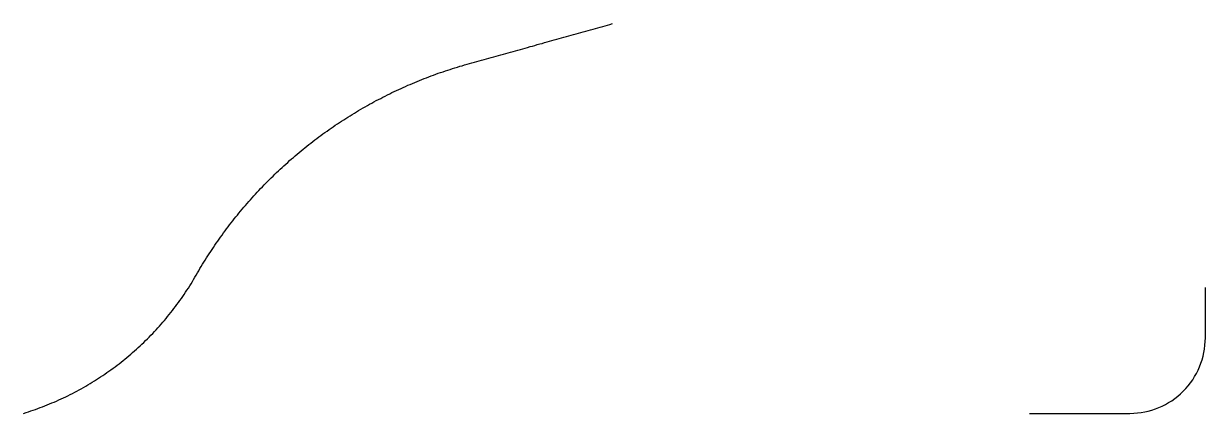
# Model space of a CAD drawing. Header units: metres. Extents: x 512000 to 512235, y 6080000 to 6080077.
import ezdxf

# ---------------------------------------------------------------- set-up
doc = ezdxf.new("R2010")
doc.units = ezdxf.units.M

msp = doc.modelspace()

# ---------------------------------------------------------------- linework, layer by layer
at = {"layer": 'BULGE', "elevation": 12.5}
msp.add_lwpolyline([(512200, 6080000), (512220, 6080000, 0.414214), (512235, 6080015), (512235, 6080025)], format="xyb", dxfattribs=at)
at = {"layer": 'S_KREIVE'}
msp.add_polyline3d([(512000, 6080000, 50), (512000.48, 6080000.15, 50.01), (512000.95, 6080000.3, 50.02), (512001.43, 6080000.47, 50.03), (512001.9, 6080000.62, 50.04), (512002.37, 6080000.79, 50.05), (512002.84, 6080000.96, 50.06), (512003.31, 6080001.13, 50.07), (512003.78, 6080001.31, 50.08), (512004.24, 6080001.49, 50.09), (512004.7, 6080001.67, 50.1), (512005.17, 6080001.86, 50.11), (512005.63, 6080002.06, 50.12), (512006.09, 6080002.25, 50.13), (512006.55, 6080002.45, 50.14), (512007, 6080002.66, 50.15), (512007.46, 6080002.86, 50.16), (512007.92, 6080003.08, 50.17), (512008.37, 6080003.3, 50.18), (512008.81, 6080003.51, 50.19), (512009.26, 6080003.74, 50.2), (512009.71, 6080003.96, 50.21), (512010.16, 6080004.19, 50.22), (512010.6, 6080004.43, 50.23), (512011.03, 6080004.67, 50.24), (512011.47, 6080004.9, 50.25), (512011.91, 6080005.15, 50.26), (512012.34, 6080005.4, 50.27), (512012.77, 6080005.66, 50.28), (512013.21, 6080005.91, 50.29), (512013.63, 6080006.17, 50.3), (512014.06, 6080006.43, 50.31), (512014.48, 6080006.7, 50.32), (512014.9, 6080006.97, 50.33), (512015.31, 6080007.24, 50.34), (512015.74, 6080007.51, 50.35), (512016.15, 6080007.8, 50.36), (512016.56, 6080008.09, 50.37), (512016.97, 6080008.37, 50.38), (512017.37, 6080008.67, 50.39), (512017.78, 6080008.96, 50.4), (512018.18, 6080009.25, 50.41), (512018.58, 6080009.55, 50.42), (512018.98, 6080009.86, 50.43), (512019.37, 6080010.17, 50.44), (512019.76, 6080010.48, 50.45), (512020.15, 6080010.8, 50.46), (512020.54, 6080011.11, 50.47), (512020.92, 6080011.43, 50.48), (512021.3, 6080011.75, 50.49), (512021.68, 6080012.08, 50.5), (512022.06, 6080012.42, 50.51), (512022.43, 6080012.74, 50.52), (512022.8, 6080013.08, 50.53), (512023.17, 6080013.42, 50.54), (512023.53, 6080013.76, 50.55), (512023.89, 6080014.11, 50.56), (512024.25, 6080014.45, 50.57), (512024.61, 6080014.8, 50.58), (512024.96, 6080015.16, 50.59), (512025.31, 6080015.52, 50.6), (512025.66, 6080015.87, 50.61), (512026, 6080016.24, 50.62), (512026.34, 6080016.61, 50.63), (512026.67, 6080016.98, 50.64), (512027.01, 6080017.35, 50.65), (512027.35, 6080017.72, 50.66), (512027.68, 6080018.1, 50.67), (512028, 6080018.48, 50.68), (512028.32, 6080018.86, 50.69), (512028.64, 6080019.24, 50.7), (512028.96, 6080019.63, 50.71), (512029.27, 6080020.02, 50.72), (512029.58, 6080020.42, 50.73), (512029.89, 6080020.81, 50.74), (512030.18, 6080021.21, 50.75), (512030.48, 6080021.61, 50.76), (512030.78, 6080022.01, 50.77), (512031.07, 6080022.42, 50.78), (512031.37, 6080022.83, 50.79), (512031.65, 6080023.24, 50.8), (512031.94, 6080023.65, 50.81), (512032.21, 6080024.06, 50.82), (512032.48, 6080024.48, 50.83), (512032.76, 6080024.9, 50.84), (512033.02, 6080025.33, 50.85), (512033.29, 6080025.75, 50.86), (512033.55, 6080026.17, 50.87), (512033.81, 6080026.6, 50.88), (512034.06, 6080027.03, 50.89), (512034.31, 6080027.46, 50.9), (512034.57, 6080027.9, 50.91), (512034.82, 6080028.33, 50.92), (512035.07, 6080028.76, 50.93), (512035.33, 6080029.19, 50.94), (512035.58, 6080029.62, 50.95), (512035.85, 6080030.04, 50.96), (512036.12, 6080030.47, 50.97), (512036.38, 6080030.89, 50.98), (512036.65, 6080031.32, 50.99), (512036.92, 6080031.73, 51), (512037.2, 6080032.15, 51.01), (512037.48, 6080032.57, 51.02), (512037.75, 6080032.98, 51.03), (512038.03, 6080033.39, 51.04), (512038.31, 6080033.81, 51.05), (512038.59, 6080034.21, 51.06), (512038.89, 6080034.63, 51.07), (512039.17, 6080035.04, 51.08), (512039.46, 6080035.44, 51.09), (512039.76, 6080035.84, 51.1), (512040.05, 6080036.25, 51.11), (512040.36, 6080036.65, 51.12), (512040.65, 6080037.05, 51.13), (512040.96, 6080037.44, 51.14), (512041.27, 6080037.84, 51.15), (512041.57, 6080038.24, 51.16), (512041.89, 6080038.63, 51.17), (512042.2, 6080039.02, 51.18), (512042.51, 6080039.4, 51.19), (512042.82, 6080039.8, 51.2), (512043.14, 6080040.18, 51.21), (512043.46, 6080040.57, 51.22), (512043.79, 6080040.94, 51.23), (512044.11, 6080041.32, 51.24), (512044.43, 6080041.7, 51.25), (512044.77, 6080042.08, 51.26), (512045.09, 6080042.45, 51.27), (512045.43, 6080042.83, 51.28), (512045.77, 6080043.2, 51.29), (512046.1, 6080043.57, 51.3), (512046.44, 6080043.94, 51.31), (512046.78, 6080044.3, 51.32), (512047.13, 6080044.67, 51.33), (512047.47, 6080045.03, 51.34), (512047.82, 6080045.38, 51.35), (512048.17, 6080045.75, 51.36), (512048.52, 6080046.1, 51.37), (512048.88, 6080046.45, 51.38), (512049.23, 6080046.81, 51.39), (512049.59, 6080047.15, 51.4), (512049.95, 6080047.5, 51.41), (512050.31, 6080047.85, 51.42), (512050.67, 6080048.2, 51.43), (512051.03, 6080048.54, 51.44), (512051.4, 6080048.88, 51.45), (512051.77, 6080049.22, 51.46), (512052.14, 6080049.55, 51.47), (512052.51, 6080049.88, 51.48), (512052.89, 6080050.22, 51.49), (512053.27, 6080050.55, 51.5), (512053.64, 6080050.87, 51.51), (512054.02, 6080051.2, 51.52), (512054.4, 6080051.52, 51.53), (512054.78, 6080051.84, 51.54), (512055.17, 6080052.16, 51.55), (512055.56, 6080052.48, 51.56), (512055.95, 6080052.79, 51.57), (512056.33, 6080053.1, 51.58), (512056.73, 6080053.42, 51.59), (512057.12, 6080053.72, 51.6), (512057.52, 6080054.03, 51.61), (512057.91, 6080054.33, 51.62), (512058.31, 6080054.63, 51.63), (512058.72, 6080054.94, 51.64), (512059.12, 6080055.23, 51.65), (512059.52, 6080055.53, 51.66), (512059.92, 6080055.81, 51.67), (512060.34, 6080056.1, 51.68), (512060.75, 6080056.4, 51.69), (512061.15, 6080056.68, 51.7), (512061.57, 6080056.96, 51.71), (512061.98, 6080057.24, 51.72), (512062.39, 6080057.53, 51.73), (512062.81, 6080057.8, 51.74), (512063.22, 6080058.07, 51.75), (512063.65, 6080058.35, 51.76), (512064.07, 6080058.62, 51.77), (512064.49, 6080058.88, 51.78), (512064.92, 6080059.15, 51.79), (512065.34, 6080059.42, 51.8), (512065.77, 6080059.67, 51.81), (512066.19, 6080059.93, 51.82), (512066.62, 6080060.18, 51.83), (512067.06, 6080060.44, 51.84), (512067.49, 6080060.68, 51.85), (512067.92, 6080060.93, 51.86), (512068.36, 6080061.19, 51.87), (512068.8, 6080061.42, 51.88), (512069.23, 6080061.67, 51.89), (512069.67, 6080061.9, 51.9), (512070.11, 6080062.14, 51.91), (512070.56, 6080062.38, 51.92), (512071, 6080062.6, 51.93), (512071.45, 6080062.83, 51.94), (512071.89, 6080063.06, 51.95), (512072.33, 6080063.28, 51.96), (512072.79, 6080063.51, 51.97), (512073.24, 6080063.73, 51.98), (512073.68, 6080063.94, 51.99), (512074.14, 6080064.16, 52), (512074.59, 6080064.37, 52.01), (512075.05, 6080064.57, 52.02), (512075.5, 6080064.78, 52.03), (512075.96, 6080064.98, 52.04), (512076.42, 6080065.19, 52.05), (512076.88, 6080065.38, 52.06), (512077.33, 6080065.58, 52.07), (512077.8, 6080065.77, 52.08), (512078.26, 6080065.96, 52.09), (512078.72, 6080066.15, 52.1), (512079.18, 6080066.34, 52.11), (512079.65, 6080066.52, 52.12), (512080.12, 6080066.7, 52.13), (512080.58, 6080066.88, 52.14), (512081.05, 6080067.05, 52.15), (512081.52, 6080067.23, 52.16), (512081.99, 6080067.39, 52.17), (512082.46, 6080067.57, 52.18), (512082.93, 6080067.73, 52.19), (512083.41, 6080067.89, 52.2), (512083.88, 6080068.05, 52.21), (512084.36, 6080068.21, 52.22), (512084.83, 6080068.36, 52.23), (512085.31, 6080068.52, 52.24), (512085.78, 6080068.67, 52.25), (512086.26, 6080068.81, 52.26), (512086.74, 6080068.96, 52.27), (512087.22, 6080069.09, 52.28), (512087.7, 6080069.23, 52.29), (512088.19, 6080069.37, 52.3), (512088.66, 6080069.5, 52.31), (512089.15, 6080069.63, 52.32), (512089.63, 6080069.77, 52.33), (512090.11, 6080069.91, 52.34), (512090.59, 6080070.04, 52.35), (512091.08, 6080070.17, 52.36), (512091.56, 6080070.31, 52.37), (512092.03, 6080070.44, 52.38), (512092.52, 6080070.58, 52.39), (512093, 6080070.71, 52.4), (512093.48, 6080070.85, 52.41), (512093.97, 6080070.98, 52.42), (512094.44, 6080071.11, 52.43), (512094.92, 6080071.25, 52.44), (512095.41, 6080071.38, 52.45), (512095.88, 6080071.52, 52.46), (512096.37, 6080071.65, 52.47), (512096.85, 6080071.79, 52.48), (512097.34, 6080071.92, 52.49), (512097.81, 6080072.05, 52.5), (512098.29, 6080072.2, 52.51), (512098.78, 6080072.33, 52.52), (512099.26, 6080072.46, 52.53), (512099.74, 6080072.6, 52.54), (512100.22, 6080072.73, 52.55), (512100.7, 6080072.87, 52.56), (512101.19, 6080073, 52.57), (512101.67, 6080073.13, 52.58), (512102.15, 6080073.27, 52.59), (512102.63, 6080073.4, 52.6), (512103.11, 6080073.53, 52.61), (512103.6, 6080073.67, 52.62), (512104.08, 6080073.81, 52.63), (512104.56, 6080073.94, 52.64), (512105.04, 6080074.07, 52.65), (512105.52, 6080074.21, 52.66), (512106, 6080074.34, 52.67), (512106.48, 6080074.48, 52.68), (512106.96, 6080074.61, 52.69), (512107.45, 6080074.75, 52.7), (512107.93, 6080074.88, 52.71), (512108.41, 6080075.01, 52.72), (512108.89, 6080075.15, 52.73), (512109.37, 6080075.28, 52.74), (512109.86, 6080075.42, 52.75), (512110.34, 6080075.55, 52.76), (512110.82, 6080075.68, 52.77), (512111.3, 6080075.82, 52.78), (512111.78, 6080075.96, 52.79), (512112.26, 6080076.09, 52.8), (512112.75, 6080076.23, 52.81), (512113.23, 6080076.36, 52.82), (512113.71, 6080076.5, 52.83), (512114.19, 6080076.63, 52.84), (512114.67, 6080076.77, 52.85), (512115.15, 6080076.89, 52.86), (512115.64, 6080077.03, 52.87), (512116.11, 6080077.17, 52.88), (512116.6, 6080077.3, 52.89), (512117.08, 6080077.44, 52.9)], dxfattribs=at)

doc.saveas('drawing.dxf')
